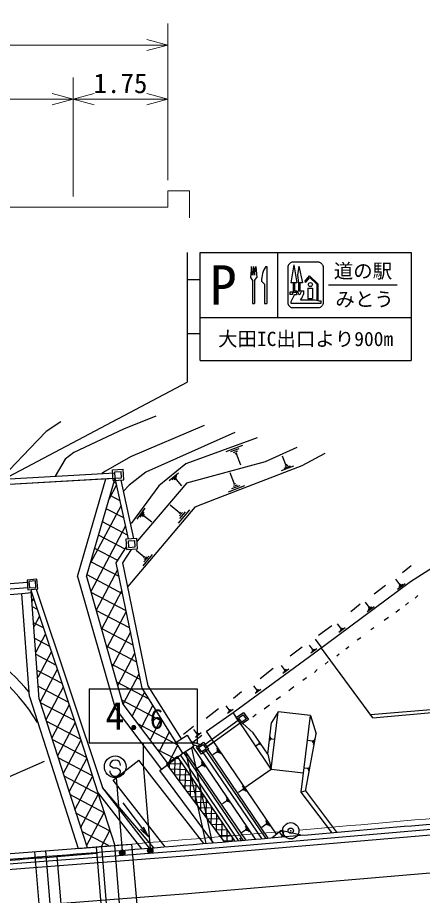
# Model space of a CAD drawing. Units: millimetres, scale not verified, with parts at other scales. Extents: x -1553829 to 1976667, y 20000 to 3795123.
# Drawn here: x 345108 to 382537, y 276320 to 357544 of the extents above; entities that cross this region are included whole.
import ezdxf
from ezdxf.enums import TextEntityAlignment as Align

# ---------------------------------------------------------------- set-up
doc = ezdxf.new("R2010")
doc.units = ezdxf.units.MM
doc.header["$LTSCALE"] = 1000
doc.header["$PDMODE"] = 32
doc.header["$PDSIZE"] = 500
doc.linetypes.add('CHAIN', pattern=[18.5, 12, -1.5, 3.5, -1.5])
for name, color, linetype, lineweight in [('M-BGD', 7, 'Continuous', 25), ('M-BMK', 2, 'CHAIN', 13), ('M-BMK-SRVR', 3, 'Continuous', 25), ('M-STR-HTXT', 7, 'Continuous', 13), ('M-STR-STR1', 1, 'Continuous', 25), ('M-STR-STRC', 7, 'Continuous', 25)]:
    doc.layers.add(name, color=color, linetype=linetype, lineweight=lineweight)
doc.styles.add('ＭＳ ゴシック', font='')
doc.styles.get('ＭＳ ゴシック').set_extended_font_data('MS Gothic')

msp = doc.modelspace()

# ---------------------------------------------------------------- linework, layer by layer
at = {"layer": 'M-BGD'}
for p, q in [((367249, 318665), (360655, 316241)), ((364386, 317403), (365923, 317968)), ((364827, 317390), (365595, 317673)), ((368018, 316471), (370969, 317807)), ((365075, 317307), (365459, 317449)), ((365228, 317189), (365420, 317260)), ((365324, 317224), (365719, 316149)), ((369920, 316164), (369610, 316968)), ((373529, 317217), (371389, 316063)), ((360655, 316241), (358182, 314225)), ((360765, 314506), (368018, 316471)), ((371389, 316063), (363472, 313006)), ((370627, 316040), (369478, 315598)), ((370295, 316044), (369721, 315823)), ((370107, 316104), (369820, 315993)), ((369991, 316191), (369848, 316136)), ((340847, 314658), (354095, 315423)), ((353874, 315710), (354873, 315768)), ((353932, 314712), (353874, 315710)), ((354086, 315522), (354685, 315557)), ((354120, 314923), (354086, 315522)), ((354719, 314958), (354685, 315557)), ((354930, 314770), (354873, 315768)), ((359110, 314724), (359979, 315432)), ((359398, 314814), (359833, 315168)), ((365161, 314372), (364755, 315427)), ((335323, 313840), (354124, 314923)), ((341089, 314172), (353921, 314912)), ((350660, 305844), (353277, 314874)), ((351492, 305841), (354124, 314923)), ((353932, 314712), (354930, 314770)), ((354230, 314441), (354017, 314553)), ((354120, 314923), (354719, 314958)), ((355352, 309327), (354124, 314923)), ((355858, 309356), (354673, 314755)), ((360765, 314506), (356154, 309087)), ((359578, 314816), (359795, 314993)), ((359703, 314773), (359812, 314861)), ((359757, 314817), (360253, 314208)), ((365255, 314408), (365067, 314335)), ((354261, 314299), (353556, 312962)), ((358182, 314225), (355598, 310745)), ((366089, 314209), (364581, 313629)), ((365654, 314215), (364900, 313925)), ((365407, 314293), (365031, 314148)), ((354581, 312843), (353662, 313327)), ((363472, 313006), (361498, 312259)), ((354676, 312407), (351833, 307019)), ((354932, 311244), (353306, 312102)), ((361498, 312259), (355291, 304913)), ((356164, 311141), (356906, 312141)), ((360098, 311700), (359230, 312434)), ((360995, 312006), (359946, 310766)), ((356450, 311316), (356821, 311816)), ((356642, 311367), (356828, 311617)), ((356789, 311356), (356882, 311481)), ((356835, 311418), (357535, 310898)), ((360164, 311778), (360033, 311623)), ((360609, 311801), (360084, 311181)), ((360353, 311751), (360091, 311440)), ((355091, 310515), (351889, 304445)), ((355282, 309646), (352951, 310876)), ((355048, 308356), (352596, 309650)), ((355139, 309314), (356138, 309372)), ((355197, 308316), (355139, 309314)), ((355351, 309126), (355950, 309161)), ((355385, 308527), (355351, 309126)), ((355984, 308562), (355950, 309161)), ((356195, 308374), (356138, 309372)), ((354370, 307301), (352241, 308424)), ((354231, 307084), (355183, 308566)), ((354840, 307106), (355633, 308341)), ((355197, 308316), (356195, 308374)), ((355385, 308527), (355984, 308562)), ((356807, 307613), (356073, 308233)), ((357564, 307872), (356678, 306823)), ((354490, 305824), (351885, 307198)), ((356614, 295498), (354231, 307084)), ((357181, 295726), (354840, 307106)), ((356862, 307679), (356751, 307548)), ((357238, 307698), (356795, 307174)), ((357022, 307656), (356801, 307393)), ((354361, 306452), (352383, 302704)), ((381507, 306802), (380699, 306175)), ((383817, 306846), (381426, 305328)), ((350660, 305844), (354123, 293650)), ((351492, 305841), (354852, 294012)), ((354816, 304238), (351530, 305972)), ((380438, 305096), (380078, 305595)), ((346011, 305281), (335503, 304424)), ((346054, 304783), (335521, 303924)), ((346324, 304629), (346379, 304462)), ((346834, 304672), (352948, 286293)), ((381426, 305328), (372563, 298736)), ((379121, 305008), (378062, 304197)), ((380949, 305140), (380236, 304625)), ((380719, 305082), (380363, 304825)), ((380483, 305128), (380393, 305064)), ((380579, 305089), (380400, 304961)), ((345493, 304235), (314196, 301685)), ((346390, 304309), (345493, 304235)), ((346198, 294716), (345493, 304235)), ((347119, 294465), (346379, 304462)), ((346379, 304462), (350915, 290822)), ((346596, 303809), (346448, 303528)), ((355142, 302653), (351914, 304356)), ((354757, 304525), (352878, 300962)), ((382127, 304084), (381860, 303829)), ((346938, 302782), (346486, 303020)), ((376778, 303254), (375916, 302567)), ((377598, 302997), (377269, 303452)), ((378064, 303037), (377414, 302567)), ((377854, 302984), (377529, 302750)), ((377638, 303026), (377557, 302968)), ((377726, 302991), (377563, 302873)), ((381235, 303426), (380968, 303170)), ((347143, 302166), (346622, 301179)), ((355468, 301068), (352386, 302694)), ((355154, 302597), (353372, 299221)), ((380405, 302782), (380075, 302512)), ((347508, 301067), (346594, 301549)), ((374986, 301035), (374689, 301447)), ((379402, 302033), (379011, 301749)), ((355794, 299483), (352858, 301032)), ((355550, 300670), (353867, 297479)), ((374169, 301259), (372941, 300365)), ((375408, 301071), (374820, 300646)), ((375219, 301023), (374924, 300811)), ((375023, 301061), (374950, 301008)), ((375102, 301029), (374955, 300923)), ((378057, 301077), (377775, 300882)), ((348078, 299353), (346703, 300079)), ((347689, 300523), (346796, 298830)), ((372626, 300033), (373224, 299198)), ((376835, 300148), (376492, 299940)), ((356120, 297897), (353330, 299369)), ((371424, 299304), (370312, 298466)), ((372378, 299095), (372092, 299491)), ((372783, 299130), (372217, 298721)), ((372601, 299084), (372318, 298880)), ((372413, 299121), (372342, 299070)), ((372489, 299090), (372348, 298988)), ((377938, 292765), (373210, 299192)), ((375723, 299310), (375442, 299116)), ((348648, 297639), (346812, 298608)), ((348235, 298880), (346970, 296481)), ((354362, 295738), (355947, 298742)), ((372563, 298736), (365047, 293209)), ((374831, 298651), (374611, 298471)), ((356446, 296312), (353802, 297707)), ((368747, 297329), (367529, 296371)), ((369789, 297218), (369511, 297603)), ((373815, 297965), (373547, 297709)), ((349218, 295925), (346921, 297137)), ((348782, 297237), (347195, 294229)), ((354859, 294002), (356343, 296815)), ((370183, 297252), (369633, 296855)), ((370006, 297207), (369731, 297009)), ((369823, 297243), (369755, 297193)), ((369897, 297213), (369760, 297114)), ((371811, 296468), (371481, 296198)), ((372813, 297216), (372545, 296960)), ((349788, 294211), (347030, 295666)), ((357261, 294469), (354274, 296045)), ((360264, 290824), (357179, 295725)), ((367216, 295353), (366947, 295726)), ((349328, 295594), (347730, 292564)), ((355691, 292900), (356857, 295111)), ((360396, 289489), (356614, 295498)), ((365824, 295143), (365082, 294543)), ((367598, 295386), (367065, 295001)), ((367427, 295343), (367160, 295150)), ((367250, 295377), (367183, 295329)), ((367321, 295348), (367188, 295252)), ((370637, 295615), (370198, 295255)), ((346198, 294716), (350709, 280676)), ((347119, 294465), (351528, 280741)), ((350358, 292497), (347219, 294153)), ((358593, 292353), (354747, 294382)), ((369415, 294687), (369024, 294403)), ((377730, 293048), (389501, 294064)), ((349875, 293951), (348265, 290899)), ((354123, 293650), (358400, 287983)), ((354852, 294012), (359039, 288465)), ((356523, 291798), (357626, 293889)), ((363674, 293572), (362544, 292696)), ((362573, 291510), (365031, 293231)), ((364660, 293500), (364398, 293862)), ((365030, 293531), (364513, 293158)), ((364864, 293489), (364605, 293303)), ((364692, 293523), (364627, 293476)), ((364762, 293494), (364632, 293401)), ((368568, 288018), (365031, 293231)), ((365331, 292789), (365986, 293247)), ((365986, 293247), (366445, 292592)), ((368413, 293938), (367912, 293564)), ((368568, 288018), (369204, 293316)), ((369204, 293316), (368580, 292319)), ((372182, 292958), (369204, 293316)), ((377938, 292765), (389527, 293766)), ((350928, 290783), (347766, 292452)), ((357355, 290696), (358395, 292668)), ((362314, 290213), (365629, 292624)), ((365789, 292133), (365331, 292789)), ((365540, 292752), (365949, 293039)), ((365826, 292342), (365540, 292752)), ((366445, 292592), (365789, 292133)), ((366236, 292629), (365826, 292342)), ((365949, 293039), (366236, 292629)), ((367177, 293072), (366848, 292802)), ((371332, 285880), (372182, 292958)), ((372182, 292958), (372721, 291283)), ((350421, 292308), (348800, 289234)), ((359925, 290237), (356230, 292186)), ((361375, 291943), (360434, 291209)), ((361688, 291302), (361392, 291662)), ((362486, 289967), (365801, 292378)), ((366893, 291376), (365945, 292242)), ((368231, 289406), (368580, 292319)), ((350915, 290822), (352499, 285893)), ((358186, 289594), (359164, 291446)), ((359756, 290504), (360772, 291144)), ((360772, 291144), (361411, 290128)), ((362146, 291131), (361308, 290475)), ((362072, 291358), (361557, 290936)), ((361901, 291304), (361643, 291093)), ((361720, 291328), (361655, 291275)), ((361794, 291303), (361665, 291197)), ((369031, 281992), (362573, 291510)), ((368231, 289406), (366893, 291376)), ((368454, 290645), (368502, 291010)), ((368502, 290732), (368526, 290914)), ((368545, 290772), (368557, 290863)), ((368584, 290790), (368590, 290836)), ((368587, 290813), (368842, 290779)), ((371764, 286119), (372721, 291283)), ((372546, 290822), (372441, 290297)), ((351474, 289082), (348313, 290750)), ((349334, 287569), (350966, 290662)), ((359018, 288492), (359933, 290224)), ((360396, 289489), (361411, 290128)), ((362160, 290221), (361166, 290517)), ((361175, 289980), (363108, 281186)), ((367110, 281529), (361269, 290137)), ((361950, 290075), (361328, 290260)), ((361641, 290042), (362297, 290500)), ((362099, 289386), (361641, 290042)), ((361850, 290005), (362260, 290291)), ((362137, 289595), (361850, 290005)), ((362260, 290291), (362546, 289882)), ((362297, 290500), (362755, 289845)), ((363245, 290519), (362608, 290056)), ((367412, 290313), (367181, 290154)), ((367398, 290547), (367626, 290216)), ((367398, 290334), (367427, 290292)), ((367417, 290377), (367474, 290294)), ((367422, 290441), (367536, 290276)), ((372336, 290591), (371969, 290665)), ((372343, 290624), (372330, 290558)), ((372402, 290646), (372375, 290515)), ((372467, 290701), (372415, 290439)), ((351400, 289342), (351394, 289331)), ((359683, 288951), (358002, 289838)), ((358275, 287888), (360396, 289489)), ((365545, 281395), (360169, 289318)), ((365967, 281431), (360469, 289535)), ((360636, 289640), (362505, 281134)), ((366196, 281451), (360639, 289642)), ((362755, 289845), (362099, 289386)), ((362546, 289882), (362137, 289595)), ((367681, 281578), (362207, 289645)), ((368046, 281609), (362470, 289828)), ((368274, 281629), (362718, 289818)), ((363529, 289573), (363161, 289320)), ((363506, 289945), (363868, 289419)), ((363507, 289606), (363552, 289541)), ((363537, 289675), (363627, 289544)), ((363544, 289777), (363725, 289514)), ((368231, 289406), (368568, 288018)), ((342931, 286695), (347600, 288743)), ((352021, 287380), (348859, 289048)), ((349869, 285904), (351501, 288998)), ((353937, 286990), (356304, 288833)), ((362314, 281118), (356304, 288833)), ((360376, 288462), (358934, 288501)), ((359135, 288642), (359122, 288156)), ((359645, 288999), (359605, 287504)), ((360030, 288971), (359621, 288982)), ((360140, 288809), (360087, 286852)), ((362112, 288354), (361744, 288101)), ((362089, 288725), (362451, 288199)), ((362090, 288387), (362135, 288321)), ((362120, 288456), (362210, 288324)), ((362127, 288557), (362308, 288295)), ((363228, 281196), (358275, 287888)), ((360721, 287952), (359243, 287992)), ((360621, 288100), (360570, 286200)), ((366110, 286298), (368568, 288018)), ((368568, 288018), (371546, 287661)), ((371922, 288053), (371657, 288106)), ((371926, 288077), (371917, 288029)), ((371969, 288093), (371950, 287998)), ((372016, 288132), (371979, 287943)), ((372073, 288219), (371997, 287841)), ((352568, 285678), (349406, 287346)), ((350404, 284239), (352036, 287333)), ((358742, 280822), (353937, 286990)), ((361067, 287443), (359621, 287482)), ((361413, 286933), (359999, 286971)), ((361102, 287391), (361052, 285548)), ((357302, 280704), (352948, 286293)), ((357704, 280737), (352948, 286293)), ((361758, 286424), (360377, 286461)), ((362104, 285914), (360755, 285951)), ((361583, 286682), (361535, 284896)), ((362064, 285973), (362018, 284244)), ((365907, 286082), (365539, 285829)), ((365884, 286453), (366245, 285927)), ((365884, 286115), (365929, 286049)), ((365914, 286184), (366004, 286052)), ((365922, 286286), (366102, 286023)), ((371749, 285993), (371332, 285880)), ((371749, 285993), (371764, 286119)), ((374636, 282174), (371749, 285993)), ((353115, 283976), (349953, 285644)), ((350939, 282575), (352571, 285668)), ((356587, 280645), (352499, 285893)), ((352499, 285893), (354089, 280945)), ((362450, 285404), (361132, 285440)), ((362545, 285264), (362500, 283592)), ((364390, 285420), (364752, 284894)), ((364421, 285151), (364511, 285019)), ((364428, 285253), (364609, 284990)), ((374165, 282134), (371332, 285880)), ((354853, 284889), (357217, 281738)), ((362796, 284895), (361510, 284930)), ((363141, 284385), (361888, 284419)), ((363026, 284555), (362983, 282940)), ((364413, 285049), (364045, 284796)), ((364391, 285082), (364436, 285016)), ((353662, 282275), (350500, 283943)), ((351474, 280910), (353106, 284003)), ((363487, 283876), (362266, 283909)), ((363507, 283846), (363465, 282288)), ((363833, 283366), (362643, 283399)), ((364178, 282857), (363021, 282888)), ((363988, 283137), (363948, 281636)), ((366158, 282741), (366520, 282215)), ((368059, 282872), (367691, 282619)), ((368037, 283243), (368398, 282718)), ((368037, 282905), (368082, 282839)), ((368067, 282974), (368157, 282842)), ((368074, 283076), (368255, 282813)), ((353569, 280910), (351047, 282241)), ((352859, 280855), (353641, 282338)), ((364524, 282347), (363399, 282378)), ((364870, 281838), (363777, 281867)), ((364469, 282428), (364439, 281300)), ((366181, 282369), (365813, 282116)), ((366159, 282402), (366204, 282336)), ((366189, 282471), (366279, 282340)), ((366196, 282573), (366377, 282310)), ((367533, 282064), (367532, 282066)), ((368600, 281657), (369488, 282348)), ((369606, 281807), (369309, 282209)), ((369488, 282348), (371405, 281897)), ((369721, 282294), (369606, 281807)), ((339731, 279838), (355684, 281074)), ((356533, 271021), (355684, 281074)), ((364875, 281337), (364154, 281357)), ((364950, 281719), (364940, 281343)), ((365790, 281416), (365659, 281608)), ((369514, 281735), (369606, 281807)), ((369606, 281807), (369806, 281760)), ((347562, 270300), (346712, 280364)), ((348558, 270398), (347707, 280456)), ((350709, 280676), (354089, 280945)), ((353245, 270746), (352394, 280807)), ((354940, 270881), (354089, 280945)), ((349505, 271058), (348756, 279923))]:
    msp.add_line(p, q, dxfattribs=at)
for points in [[(349097, 320143), (347764, 319255), (346248, 317684), (344357, 315702), (343257, 314797)], [(357877, 320649), (354897, 319475), (350323, 317292)], [(362363, 319792), (355551, 316895), (353242, 315589), (352908, 315354)], [(365197, 319138), (356981, 315480), (355433, 314269), (354902, 313712)], [(350323, 317292), (349521, 316690), (348597, 315105)], [(339811, 278891), (360529, 280471), (390470, 283057)], [(330588, 277686), (360571, 279973), (390513, 282559)], [(356484, 282438), (357217, 281738), (356750, 282638)]]:
    msp.add_lwpolyline(points, dxfattribs=at)
for points in [[(346069, 304607), (346966, 304683), (346889, 305580), (345993, 305504)], [(346206, 304769), (346803, 304820), (346753, 305418), (346155, 305367)], [(359893, 289173), (358890, 288470), (364211, 281281), (365191, 281364)]]:
    msp.add_lwpolyline(points, close=True, dxfattribs=at)
for centre, radius, start, end in [((211419, 2029875), 1765248, 274.21554, 274.21554), ((330425, 282002), 20500, 39.83707, 67.03214), ((330425, 282002), 19500, 31.99598, 66.32552), ((-686051, 12508031), 12271782, 274.92976, 275.03244), ((158011, 2722222), 2449639, 274.25525, 274.92973), ((211534, 2028502), 1753951, 274.19317, 274.41616), ((157495, 2728165), 2455698, 274.41624, 274.55329)]:
    msp.add_arc(centre, radius, start, end, dxfattribs=at)
at = {"layer": 'M-BMK'}
for points in [[(389810, 284003), (388795, 283913), (387798, 283826), (386802, 283738), (385806, 283650), (384810, 283563), (383814, 283475), (382818, 283388), (381821, 283301), (380825, 283213), (379829, 283126), (378833, 283039), (377837, 282952), (376840, 282865), (375844, 282779), (374848, 282692), (373852, 282606), (372855, 282520), (371859, 282434), (371112, 282370)], [(369617, 282242), (368621, 282156), (367625, 282071), (366628, 281987), (365632, 281902), (364635, 281818), (363639, 281734), (362642, 281651), (361646, 281567), (360649, 281484), (359653, 281402), (358656, 281320), (357659, 281238), (356663, 281156), (355666, 281075), (354669, 280994), (353673, 280914), (352676, 280834), (351679, 280754), (350433, 280655)], [(350433, 280655), (348937, 280538), (347941, 280460), (346944, 280382), (345946, 280305), (344949, 280229), (343952, 280153), (342955, 280077), (341958, 280003), (340961, 279928), (339963, 279854), (338966, 279781), (337969, 279708), (336971, 279636), (335974, 279565), (334976, 279494), (333979, 279424), (332981, 279354), (331984, 279285), (330487, 279182)]]:
    msp.add_lwpolyline(points, dxfattribs=at)
at = {"layer": 'M-BMK-SRVR'}
msp.add_circle((370365, 282306), 750, dxfattribs=at)
msp.add_point((370365, 282306), dxfattribs=at)
at = {"layer": 'M-STR-HTXT'}
for p, q in [((359000, 342500), (359000, 357000)), ((300000, 355000), (359000, 355000)), ((359000, 355000), (357068, 355518)), ((357068, 354482), (359000, 355000)), ((350250, 341000), (350250, 352000)), ((350250, 350000), (348318, 350518)), ((352182, 350518), (350250, 350000)), ((359000, 350000), (357068, 350518)), ((309000, 350000), (350250, 350000)), ((348318, 349482), (350250, 350000)), ((350250, 350000), (359000, 350000)), ((350250, 350000), (352182, 349482)), ((357068, 349482), (359000, 350000)), ((359000, 340000), (359000, 341500)), ((359000, 341500), (361000, 341500)), ((361000, 341500), (361000, 339000)), ((309000, 340000), (350250, 340000)), ((350250, 340000), (359000, 340000))]:
    msp.add_line(p, q, dxfattribs=at)
at = {"layer": 'M-STR-STR1'}
msp.add_line((353743, 270785), (352893, 280849), dxfattribs=at)
at = {"layer": 'M-STR-STRC'}
for p, q in [((360784, 335791), (360784, 323815)), ((361984, 325815), (361984, 335791)), ((361984, 335791), (381484, 335791)), ((369125, 335791), (369125, 329805)), ((381484, 335791), (381484, 325815)), ((370651, 334652), (370373, 332985)), ((373001, 334924), (370467, 334924)), ((370651, 334652), (370919, 332985)), ((366727, 334522), (366627, 333503)), ((366827, 333703), (366727, 334522)), ((366927, 334522), (366827, 333703)), ((366927, 334522), (367027, 333703)), ((367027, 333703), (367127, 334522)), ((367127, 334522), (367227, 333503)), ((368049, 334522), (368149, 334522)), ((368149, 334522), (368149, 331075)), ((370101, 334522), (370101, 331075)), ((371124, 334543), (370982, 333697)), ((371124, 334543), (371446, 332985)), ((373367, 334522), (373367, 331075)), ((360784, 333297), (361984, 333297)), ((366627, 333503), (366827, 333203)), ((366827, 333203), (366827, 331075)), ((367027, 333203), (367227, 333503)), ((367027, 333203), (367027, 331075)), ((367649, 333143), (367949, 332885)), ((370982, 333697), (371084, 332985)), ((371671, 333131), (372112, 333645)), ((371671, 333131), (371754, 333060)), ((371754, 333060), (372120, 333487)), ((372112, 333645), (372877, 332916)), ((372120, 333487), (372768, 332870)), ((367949, 332885), (367949, 331075)), ((370919, 332985), (370373, 332985)), ((370591, 332985), (370591, 332141)), ((370700, 332985), (370700, 332250)), ((370700, 332250), (370941, 332250)), ((371446, 332985), (371084, 332985)), ((371092, 332985), (371092, 332250)), ((371092, 332250), (371201, 332250)), ((371201, 332985), (371201, 332250)), ((371292, 332248), (371576, 332248)), ((371952, 332519), (371952, 331539)), ((371952, 332519), (372387, 332519)), ((372387, 332519), (372387, 331539)), ((372768, 332870), (372768, 331395)), ((372877, 332916), (372877, 331368)), ((380215, 332798), (373867, 332798)), ((370537, 332141), (370292, 332141)), ((370292, 332141), (370292, 331924)), ((370537, 331924), (370292, 331924)), ((370679, 331874), (370373, 331243)), ((370537, 332141), (370537, 331924)), ((370591, 332141), (370883, 332141)), ((370886, 331893), (370700, 331893)), ((370917, 331939), (370917, 332111)), ((371280, 331430), (372622, 331430)), ((371952, 331539), (372387, 331539)), ((372622, 331430), (372997, 331339)), ((366827, 331075), (367027, 331075)), ((367949, 331075), (368149, 331075)), ((370408, 331104), (373174, 331104)), ((373001, 330673), (370467, 330673)), ((372997, 331339), (373174, 331339)), ((373174, 331104), (373174, 331339)), ((361984, 329805), (381484, 329805)), ((360784, 328309), (361984, 328309)), ((361984, 325815), (381484, 325815)), ((279452, 280800), (360784, 323815)), ((351720, 295443), (361720, 295443)), ((351720, 295443), (351720, 290443)), ((361720, 295443), (361720, 290443)), ((351720, 290443), (361720, 290443)), ((356720, 290443), (356720, 288443)), ((353735, 288236), (353635, 288354)), ((356720, 288443), (357360, 280619)), ((353980, 288097), (353735, 288236)), ((354281, 288094), (353980, 288097)), ((354526, 287982), (354281, 288094)), ((354632, 287846), (354526, 287982)), ((354215, 287228), (354768, 280415))]:
    msp.add_line(p, q, dxfattribs=at)
msp.add_lwpolyline([(330825, 274194), (360860, 276485), (390820, 279072)], dxfattribs=at)
for centre, radius in [((372181, 332842), 186), ((354135, 288225), 1000), ((354780, 280266), 150), ((354780, 280266), 120), ((354780, 280266), 90), ((354780, 280266), 60), ((354780, 280266), 30), ((357372, 280470), 150), ((357372, 280470), 120), ((357372, 280470), 90), ((357372, 280470), 60), ((357372, 280470), 30)]:
    msp.add_circle(centre, radius, dxfattribs=at)
for centre, radius, start, end in [((370275, 333129), 2627, 147.96225, 179.68386), ((354135, 288350), 500, 359.55488, 179.55488), ((354132, 287850), 500, 179.55488, 359.55488)]:
    msp.add_arc(centre, radius, start, end, dxfattribs=at)
for points, knots in [([(370467, 334924), (370362, 334865), (370317, 334840), (370244, 334760), (370171, 334680), (370150, 334632), (370101, 334522)], [0, 0, 0, 0, 1, 1, 1, 2, 2, 2, 2]), ([(373001, 334924), (373106, 334865), (373151, 334840), (373224, 334760), (373297, 334680), (373318, 334632), (373367, 334522)], [0, 0, 0, 0, 1, 1, 1, 2, 2, 2, 2]), ([(370941, 332250), (370955, 332244), (370963, 332242), (370972, 332231), (370978, 332224), (370979, 332218), (370983, 332210), (371021, 332124), (371025, 332067), (371073, 331987), (371098, 331946), (371109, 331929), (371144, 331886)], [0, 0, 0, 0, 1, 1, 1, 2, 2, 2, 3, 3, 3, 4, 4, 4, 4]), ([(371292, 332248), (371287, 332137), (371295, 332074), (371238, 331988), (371208, 331943), (371190, 331922), (371144, 331886)], [0, 0, 0, 0, 1, 1, 1, 2, 2, 2, 2]), ([(371280, 331430), (371370, 331556), (371402, 331599), (371458, 331720), (371508, 331829), (371538, 331892), (371559, 332010), (371575, 332102), (371577, 332141), (371576, 332248)], [0, 0, 0, 0, 1, 1, 1, 2, 2, 2, 3, 3, 3, 3]), ([(370679, 331874), (370682, 331881), (370683, 331886), (370689, 331889), (370693, 331892), (370695, 331892), (370700, 331893)], [0, 0, 0, 0, 1, 1, 1, 2, 2, 2, 2]), ([(370883, 332141), (370893, 332141), (370899, 332140), (370907, 332134), (370914, 332127), (370915, 332120), (370917, 332111)], [0, 0, 0, 0, 1, 1, 1, 2, 2, 2, 2]), ([(370917, 331939), (370914, 331925), (370913, 331919), (370906, 331909), (370899, 331901), (370895, 331898), (370886, 331893)], [0, 0, 0, 0, 1, 1, 1, 2, 2, 2, 2]), ([(370101, 331075), (370150, 330965), (370171, 330917), (370244, 330837), (370317, 330757), (370362, 330732), (370467, 330673)], [0, 0, 0, 0, 1, 1, 1, 2, 2, 2, 2]), ([(370373, 331243), (370360, 331213), (370349, 331191), (370360, 331160), (370369, 331133), (370384, 331120), (370408, 331104)], [0, 0, 0, 0, 1, 1, 1, 2, 2, 2, 2]), ([(373367, 331075), (373318, 330965), (373297, 330917), (373224, 330837), (373151, 330757), (373106, 330732), (373001, 330673)], [0, 0, 0, 0, 1, 1, 1, 2, 2, 2, 2])]:
    msp.add_open_spline(points, degree=3, knots=knots, dxfattribs=at)
for p in [(354780, 280266), (357372, 280470)]:
    msp.add_point(p, dxfattribs=at)

# ---------------------------------------------------------------- texts
at = {"layer": 'M-STR-HTXT', "style": 'ＭＳ ゴシック'}
msp.add_text('1.75', height=1833, dxfattribs=at).set_placement((352125, 350000), align=Align.BOTTOM_LEFT)
at = {"layer": 'M-STR-STRC', "style": 'ＭＳ ゴシック'}
for s, height, p in [('道の駅', 1320, (377041, 334101)), ('P', 3666, (364121, 332798)), ('みとう', 1320, (377188, 331481)), ('大田IC出口より900m', 1320, (371734, 327810))]:
    msp.add_text(s, height=height, dxfattribs=at).set_placement(p, align=Align.MIDDLE_CENTER)
msp.add_text('4.', height=2566, dxfattribs=at).set_placement((356720, 292943), align=Align.MIDDLE_RIGHT)
msp.add_text('6', height=1833, dxfattribs=at).set_placement((357970, 291193), align=Align.BOTTOM_CENTER)

doc.saveas('drawing.dxf')
